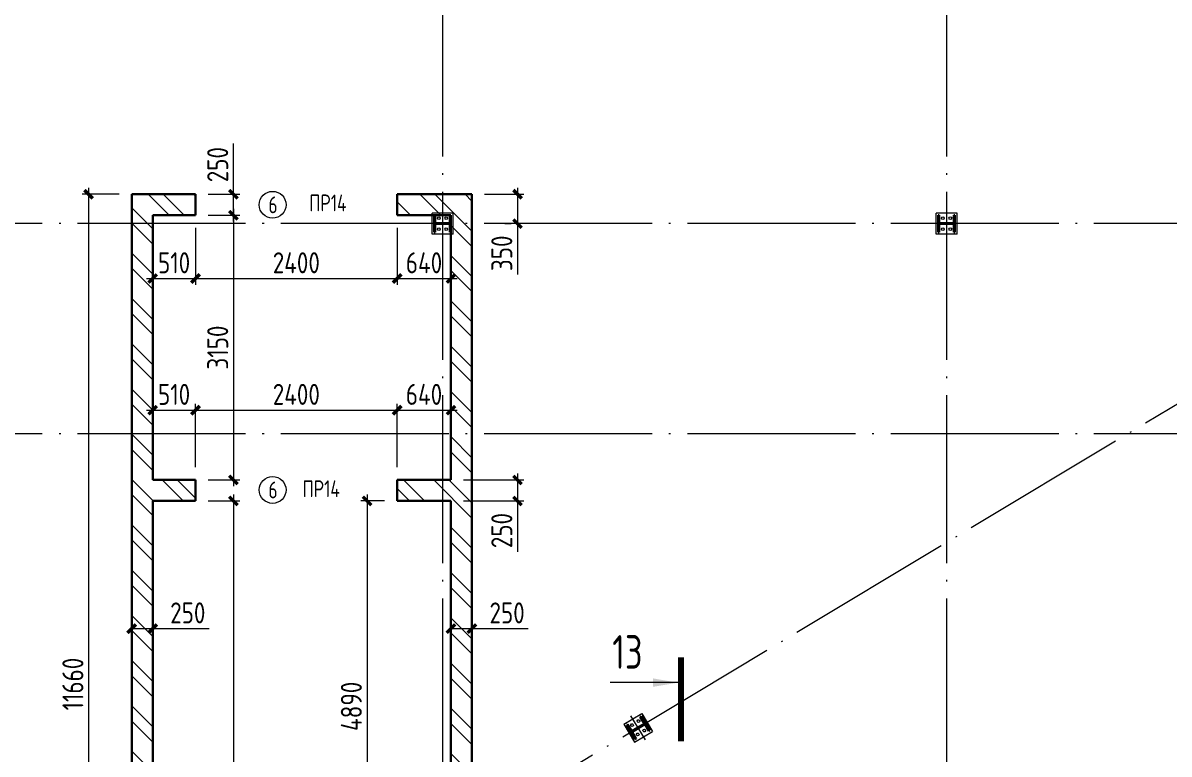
# Model space of a CAD drawing. Extents: x -965262 to 1142518, y -357520 to 71675.
# Drawn here: x 639546 to 653190, y -220676 to -211974 of the extents above; entities that cross this region are included whole.
import ezdxf

# ---------------------------------------------------------------- set-up
doc = ezdxf.new("R2010")
doc.units = 0
doc.header["$LTSCALE"] = 10
doc.linetypes.add('DOTE', pattern=[2.42, 2, -0.2, 0.02, -0.2])
doc.layers.get('0').update_dxf_attribs({"linetype": 'CONTINUOUS', "lineweight": 30})
doc.layers.get('Defpoints').update_dxf_attribs({"linetype": 'CONTINUOUS'})
doc.layers.add('DOTE', color=7, linetype='DOTE', lineweight=9)
doc.styles.add('GOST 2.304', font='isocpeur.ttf', dxfattribs={"width": 0.75, "height": 250})
doc.styles.get("Standard").update_dxf_attribs({"font": 'isocpeur.ttf', "height": 300})
doc.styles.add('ГОСТ 2м', font='isocpeur.ttf', dxfattribs={"width": 0.8, "height": 250})
doc.dimstyles.new('ГОСТ 2м', dxfattribs={"dimtxt": 250, "dimasz": 100, "dimexe": 75, "dimexo": 150, "dimgap": 62.5, "dimtad": 1, "dimdec": 0, "dimtxsty": 'ГОСТ 2м', "dimblk": 'ARCHTICK', "dimcen": 150, "dimdle": 75, "dimclrd": 256, "dimclre": 256, "dimclrt": 256, "dimadec": 0, "dimazin": 0, "dimtfac": 1, "dimtdec": 0, "dimtmove": 0, "dimatfit": 3, "dimldrblk": 'OBLIQUE', "dimfxl": 1, "dimlwd": 15, "dimlwe": 15, "dimarcsym": 0})

# ---------------------------------------------------------------- blocks, each defined once
blk = doc.blocks.new('MC2')
at = {"lineweight": 15}
for p, q in [((68127, 41566), (68127, 39900)), ((69794, 41566), (68127, 41566)), ((69794, 41566), (69794, 39900)), ((69794, 39900), (68127, 39900))]:
    blk.add_line(p, q, dxfattribs=at)
for p, q in [((69627, 41400), (68294, 41400)), ((68294, 41400), (68294, 41320)), ((68934, 41320), (68294, 41320)), ((68934, 41320), (68934, 40146)), ((69627, 41320), (68987, 41320)), ((68987, 41320), (68987, 40146)), ((69627, 41400), (69627, 41320)), ((68934, 40146), (68294, 40146)), ((68294, 40146), (68294, 40066)), ((69627, 40066), (68294, 40066)), ((69627, 40146), (68987, 40146)), ((69627, 40146), (69627, 40066))]:
    blk.add_line(p, q)
for centre in [(68527, 41033), (69394, 41033), (68527, 40433), (69394, 40433)]:
    blk.add_circle(centre, 107, dxfattribs=at)
blk = doc.blocks.new('_ArchTick')
at = {"color": 0, "linetype": 'ByBlock', "lineweight": 0, "const_width": 0.4}
blk.add_lwpolyline([(-0.5, -0.5), (0.5, 0.5)], dxfattribs=at)
blk = doc.blocks.new('*D509')
at = {"lineweight": 15, "transparency": 16777216}
for p, q in [((641091, -214413), (641091, -215091)), ((641601, -214413), (641601, -215091)), ((641016, -215016), (641676, -215016))]:
    blk.add_line(p, q, dxfattribs=at)
at = {"layer": 'Defpoints', "color": 0, "lineweight": 15, "transparency": 16777216}
for p in [(641091, -214263, 1808), (641601, -214263, 1808), (641601, -215016)]:
    blk.add_point(p, dxfattribs=at)
at = {"lineweight": 15, "transparency": 16777216, "xscale": 100, "yscale": 100, "zscale": 100, "rotation": 180}
blk.add_blockref('_ArchTick', (641091, -215016), dxfattribs=at)
at = {"lineweight": 15, "transparency": 16777216, "xscale": 100, "yscale": 100, "zscale": 100}
blk.add_blockref('_ArchTick', (641601, -215016), dxfattribs=at)
at = {"lineweight": 15, "transparency": 16777216, "insert": (641346, -214829), "char_height": 250, "attachment_point": 5, "style": 'ГОСТ 2м'}
blk.add_mtext('510', dxfattribs=at)
blk = doc.blocks.new('_Oblique')
at = {"color": 0, "linetype": 'ByBlock', "lineweight": -2}
blk.add_line((-0.5, -0.5), (0.5, 0.5), dxfattribs=at)
blk = doc.blocks.new('*D510')
at = {"lineweight": 15, "transparency": 16777216}
for p, q in [((641601, -214413), (641601, -215091)), ((644001, -214413), (644001, -215091)), ((641526, -215016), (644076, -215016))]:
    blk.add_line(p, q, dxfattribs=at)
at = {"layer": 'Defpoints', "color": 0, "lineweight": 15, "transparency": 16777216}
for p in [(641601, -214263, 1808), (644001, -214263, 1808), (644001, -215016)]:
    blk.add_point(p, dxfattribs=at)
at = {"lineweight": 15, "transparency": 16777216, "xscale": 100, "yscale": 100, "zscale": 100, "rotation": 180}
blk.add_blockref('_ArchTick', (641601, -215016), dxfattribs=at)
at = {"lineweight": 15, "transparency": 16777216, "xscale": 100, "yscale": 100, "zscale": 100}
blk.add_blockref('_ArchTick', (644001, -215016), dxfattribs=at)
at = {"lineweight": 15, "transparency": 16777216, "insert": (642801, -214829), "char_height": 250, "attachment_point": 5, "style": 'ГОСТ 2м'}
blk.add_mtext('2400', dxfattribs=at)
blk = doc.blocks.new('*D511')
at = {"lineweight": 15, "transparency": 16777216}
for p, q in [((644001, -214413), (644001, -215091)), ((644641, -214413), (644641, -215091)), ((643926, -215016), (644716, -215016))]:
    blk.add_line(p, q, dxfattribs=at)
at = {"layer": 'Defpoints', "color": 0, "lineweight": 15, "transparency": 16777216}
for p in [(644001, -214263, 1808), (644641, -214263, 1808), (644641, -215016)]:
    blk.add_point(p, dxfattribs=at)
at = {"lineweight": 15, "transparency": 16777216, "xscale": 100, "yscale": 100, "zscale": 100, "rotation": 180}
blk.add_blockref('_ArchTick', (644001, -215016), dxfattribs=at)
at = {"lineweight": 15, "transparency": 16777216, "xscale": 100, "yscale": 100, "zscale": 100}
blk.add_blockref('_ArchTick', (644641, -215016), dxfattribs=at)
at = {"lineweight": 15, "transparency": 16777216, "insert": (644321, -214829), "char_height": 250, "attachment_point": 5, "style": 'ГОСТ 2м'}
blk.add_mtext('640', dxfattribs=at)
blk = doc.blocks.new('*D512')
at = {"lineweight": 15, "transparency": 16777216}
for p, q in [((642052, -214013), (642052, -213408)), ((641751, -214013), (642127, -214013)), ((642052, -214338), (642052, -214013)), ((641751, -214263), (642127, -214263))]:
    blk.add_line(p, q, dxfattribs=at)
at = {"layer": 'Defpoints', "color": 0, "lineweight": 15, "transparency": 16777216}
for p in [(641601, -214013, 1808), (642052, -214013), (641601, -214263, 1808)]:
    blk.add_point(p, dxfattribs=at)
at = {"lineweight": 15, "transparency": 16777216, "xscale": 100, "yscale": 100, "zscale": 100}
for p, rotation in [((642052, -214013), 90), ((642052, -214263), 270)]:
    blk.add_blockref('_ArchTick', p, dxfattribs=dict(at, rotation=rotation))
at = {"lineweight": 15, "transparency": 16777216, "insert": (641865, -213661), "char_height": 250, "attachment_point": 5, "rotation": 90, "style": 'ГОСТ 2м'}
blk.add_mtext('250', dxfattribs=at)
blk = doc.blocks.new('*D513')
at = {"lineweight": 15, "transparency": 16777216}
for p, q in [((641091, -217263), (641091, -216508)), ((641601, -217263), (641601, -216508)), ((641016, -216583), (641676, -216583))]:
    blk.add_line(p, q, dxfattribs=at)
at = {"layer": 'Defpoints', "color": 0, "lineweight": 15, "transparency": 16777216}
for p in [(641601, -216583), (641091, -217413, 1808), (641601, -217413, 1808)]:
    blk.add_point(p, dxfattribs=at)
at = {"lineweight": 15, "transparency": 16777216, "xscale": 100, "yscale": 100, "zscale": 100, "rotation": 180}
blk.add_blockref('_ArchTick', (641091, -216583), dxfattribs=at)
at = {"lineweight": 15, "transparency": 16777216, "xscale": 100, "yscale": 100, "zscale": 100}
blk.add_blockref('_ArchTick', (641601, -216583), dxfattribs=at)
at = {"lineweight": 15, "transparency": 16777216, "insert": (641346, -216395), "char_height": 250, "attachment_point": 5, "style": 'ГОСТ 2м'}
blk.add_mtext('510', dxfattribs=at)
blk = doc.blocks.new('*D514')
at = {"lineweight": 15, "transparency": 16777216}
for p, q in [((641601, -217263), (641601, -216508)), ((644001, -217263), (644001, -216508)), ((641526, -216583), (644076, -216583))]:
    blk.add_line(p, q, dxfattribs=at)
at = {"layer": 'Defpoints', "color": 0, "lineweight": 15, "transparency": 16777216}
for p in [(644001, -216583), (641601, -217413, 1808), (644001, -217413, 1808)]:
    blk.add_point(p, dxfattribs=at)
at = {"lineweight": 15, "transparency": 16777216, "xscale": 100, "yscale": 100, "zscale": 100, "rotation": 180}
blk.add_blockref('_ArchTick', (641601, -216583), dxfattribs=at)
at = {"lineweight": 15, "transparency": 16777216, "xscale": 100, "yscale": 100, "zscale": 100}
blk.add_blockref('_ArchTick', (644001, -216583), dxfattribs=at)
at = {"lineweight": 15, "transparency": 16777216, "insert": (642801, -216395), "char_height": 250, "attachment_point": 5, "style": 'ГОСТ 2м'}
blk.add_mtext('2400', dxfattribs=at)
blk = doc.blocks.new('*D515')
at = {"lineweight": 15, "transparency": 16777216}
for p, q in [((644001, -217263), (644001, -216508)), ((644641, -217263), (644641, -216508)), ((643926, -216583), (644716, -216583))]:
    blk.add_line(p, q, dxfattribs=at)
at = {"layer": 'Defpoints', "color": 0, "lineweight": 15, "transparency": 16777216}
for p in [(644641, -216583), (644001, -217413, 1808), (644641, -217413, 1808)]:
    blk.add_point(p, dxfattribs=at)
at = {"lineweight": 15, "transparency": 16777216, "xscale": 100, "yscale": 100, "zscale": 100, "rotation": 180}
blk.add_blockref('_ArchTick', (644001, -216583), dxfattribs=at)
at = {"lineweight": 15, "transparency": 16777216, "xscale": 100, "yscale": 100, "zscale": 100}
blk.add_blockref('_ArchTick', (644641, -216583), dxfattribs=at)
at = {"lineweight": 15, "transparency": 16777216, "insert": (644321, -216395), "char_height": 250, "attachment_point": 5, "style": 'ГОСТ 2м'}
blk.add_mtext('640', dxfattribs=at)
blk = doc.blocks.new('*D516')
at = {"lineweight": 15, "transparency": 16777216}
for p, q in [((642052, -214188), (642052, -217488)), ((641751, -214263), (642127, -214263)), ((641751, -217413), (642127, -217413))]:
    blk.add_line(p, q, dxfattribs=at)
at = {"layer": 'Defpoints', "color": 0, "lineweight": 15, "transparency": 16777216}
for p in [(641601, -214263, 1808), (641601, -217413, 1808), (642052, -217413)]:
    blk.add_point(p, dxfattribs=at)
at = {"lineweight": 15, "transparency": 16777216, "xscale": 100, "yscale": 100, "zscale": 100}
for p, rotation in [((642052, -214263), 90), ((642052, -217413), 270)]:
    blk.add_blockref('_ArchTick', p, dxfattribs=dict(at, rotation=rotation))
at = {"lineweight": 15, "transparency": 16777216, "insert": (641865, -215838), "char_height": 250, "attachment_point": 5, "rotation": 90, "style": 'ГОСТ 2м'}
blk.add_mtext('3150', dxfattribs=at)
blk = doc.blocks.new('*D517')
at = {"lineweight": 15, "transparency": 16777216}
for p, q in [((642052, -217588), (642052, -225748)), ((641751, -217663), (642127, -217663)), ((641902, -225673), (641977, -225673))]:
    blk.add_line(p, q, dxfattribs=at)
at = {"layer": 'Defpoints', "color": 0, "lineweight": 15, "transparency": 16777216}
for p in [(641601, -217663, 1808), (642052, -225673), (642052, -225673)]:
    blk.add_point(p, dxfattribs=at)
at = {"lineweight": 15, "transparency": 16777216, "xscale": 100, "yscale": 100, "zscale": 100}
for p, rotation in [((642052, -217663), 90), ((642052, -225673), 270)]:
    blk.add_blockref('_ArchTick', p, dxfattribs=dict(at, rotation=rotation))
at = {"lineweight": 15, "transparency": 16777216, "insert": (641865, -221668), "char_height": 250, "attachment_point": 5, "rotation": 90, "style": 'ГОСТ 2м'}
blk.add_mtext('8010', dxfattribs=at)
blk = doc.blocks.new('*D289')
at = {"lineweight": 15, "transparency": 16777216}
for p, q in [((640841, -219033), (640841, -219108)), ((641091, -219033), (641091, -219108)), ((640841, -219183), (641166, -219183)), ((641091, -219183), (641762, -219183))]:
    blk.add_line(p, q, dxfattribs=at)
at = {"layer": 'Defpoints', "color": 0, "lineweight": 15, "transparency": 16777216}
for p in [(640841, -219183), (640841, -219183), (641091, -219183)]:
    blk.add_point(p, dxfattribs=at)
at = {"lineweight": 15, "transparency": 16777216, "xscale": 100, "yscale": 100, "zscale": 100, "rotation": 180}
blk.add_blockref('_ArchTick', (640841, -219183), dxfattribs=at)
at = {"lineweight": 15, "transparency": 16777216, "xscale": 100, "yscale": 100, "zscale": 100}
blk.add_blockref('_ArchTick', (641091, -219183), dxfattribs=at)
at = {"lineweight": 15, "transparency": 16777216, "insert": (641509, -218996), "char_height": 250, "attachment_point": 5, "style": 'ГОСТ 2м'}
blk.add_mtext('250', dxfattribs=at)
blk = doc.blocks.new('*D518')
at = {"lineweight": 15, "transparency": 16777216}
for p, q in [((645041, -214013), (645509, -214013)), ((645434, -213938), (645434, -214363)), ((645284, -214363), (645359, -214363)), ((645434, -214363), (645434, -214968))]:
    blk.add_line(p, q, dxfattribs=at)
at = {"layer": 'Defpoints', "color": 0, "lineweight": 15, "transparency": 16777216}
for p in [(644891, -214013, 1808), (645434, -214363), (645434, -214363)]:
    blk.add_point(p, dxfattribs=at)
at = {"lineweight": 15, "transparency": 16777216, "xscale": 100, "yscale": 100, "zscale": 100}
for p, rotation in [((645434, -214013), 90), ((645434, -214363), 270)]:
    blk.add_blockref('_ArchTick', p, dxfattribs=dict(at, rotation=rotation))
at = {"lineweight": 15, "transparency": 16777216, "insert": (645247, -214716), "char_height": 250, "attachment_point": 5, "rotation": 90, "style": 'ГОСТ 2м'}
blk.add_mtext('350', dxfattribs=at)
blk = doc.blocks.new('*D290')
at = {"lineweight": 15, "transparency": 16777216}
for p, q in [((644641, -219033), (644641, -219108)), ((644891, -219033), (644891, -219108)), ((644641, -219183), (644966, -219183)), ((644891, -219183), (645562, -219183))]:
    blk.add_line(p, q, dxfattribs=at)
at = {"layer": 'Defpoints', "color": 0, "lineweight": 15, "transparency": 16777216}
for p in [(644641, -219183), (644641, -219183), (644891, -219183)]:
    blk.add_point(p, dxfattribs=at)
at = {"lineweight": 15, "transparency": 16777216, "xscale": 100, "yscale": 100, "zscale": 100, "rotation": 180}
blk.add_blockref('_ArchTick', (644641, -219183), dxfattribs=at)
at = {"lineweight": 15, "transparency": 16777216, "xscale": 100, "yscale": 100, "zscale": 100}
blk.add_blockref('_ArchTick', (644891, -219183), dxfattribs=at)
at = {"lineweight": 15, "transparency": 16777216, "insert": (645310, -218996), "char_height": 250, "attachment_point": 5, "style": 'ГОСТ 2м'}
blk.add_mtext('250', dxfattribs=at)
blk = doc.blocks.new('*D519')
at = {"lineweight": 15, "transparency": 16777216}
for p, q in [((643643, -217588), (643643, -222628)), ((643851, -217663), (643568, -217663)), ((644491, -222553), (643568, -222553))]:
    blk.add_line(p, q, dxfattribs=at)
at = {"layer": 'Defpoints', "color": 0, "lineweight": 15, "transparency": 16777216}
for p in [(644001, -217663, 1808), (643643, -222553), (644641, -222553, 1808)]:
    blk.add_point(p, dxfattribs=at)
at = {"lineweight": 15, "transparency": 16777216, "xscale": 100, "yscale": 100, "zscale": 100}
for p, rotation in [((643643, -217663), 90), ((643643, -222553), 270)]:
    blk.add_blockref('_ArchTick', p, dxfattribs=dict(at, rotation=rotation))
at = {"lineweight": 15, "transparency": 16777216, "insert": (643456, -220108), "char_height": 250, "attachment_point": 5, "rotation": 90, "style": 'ГОСТ 2м'}
blk.add_mtext('4890', dxfattribs=at)
blk = doc.blocks.new('*D520')
at = {"lineweight": 15, "transparency": 16777216}
for p, q in [((640691, -214013), (640253, -214013)), ((640328, -213938), (640328, -225748)), ((640178, -225673), (640253, -225673))]:
    blk.add_line(p, q, dxfattribs=at)
at = {"layer": 'Defpoints', "color": 0, "lineweight": 15, "transparency": 16777216}
for p in [(640841, -214013, 1808), (640328, -225673), (640328, -225673)]:
    blk.add_point(p, dxfattribs=at)
at = {"lineweight": 15, "transparency": 16777216, "xscale": 100, "yscale": 100, "zscale": 100}
for p, rotation in [((640328, -214013), 90), ((640328, -225673), 270)]:
    blk.add_blockref('_ArchTick', p, dxfattribs=dict(at, rotation=rotation))
at = {"lineweight": 15, "transparency": 16777216, "insert": (640141, -219843), "char_height": 250, "attachment_point": 5, "rotation": 90, "style": 'ГОСТ 2м'}
blk.add_mtext('11660', dxfattribs=at)
blk = doc.blocks.new('*D528')
at = {"lineweight": 15, "transparency": 16777216}
for p, q in [((645434, -217338), (645434, -217663)), ((644791, -217413), (645509, -217413)), ((644791, -217663), (645509, -217663)), ((645434, -217663), (645434, -218268))]:
    blk.add_line(p, q, dxfattribs=at)
at = {"layer": 'Defpoints', "color": 0, "lineweight": 15, "transparency": 16777216}
for p in [(644641, -217413, 1808), (644641, -217663, 1808), (645434, -217663)]:
    blk.add_point(p, dxfattribs=at)
at = {"lineweight": 15, "transparency": 16777216, "xscale": 100, "yscale": 100, "zscale": 100}
for p, rotation in [((645434, -217413), 90), ((645434, -217663), 270)]:
    blk.add_blockref('_ArchTick', p, dxfattribs=dict(at, rotation=rotation))
at = {"lineweight": 15, "transparency": 16777216, "insert": (645247, -218016), "char_height": 250, "attachment_point": 5, "rotation": 90, "style": 'ГОСТ 2м'}
blk.add_mtext('250', dxfattribs=at)

msp = doc.modelspace()

# ---------------------------------------------------------------- hatches: boundary and pattern name
at = {"lineweight": 15}
h = msp.add_hatch(dxfattribs=at)
h.set_pattern_fill('ANSI32', color=1, scale=40, angle=90)
h.set_pattern_definition([(135, (726689.56, -329300.55), (-269.4077, -269.4077), []), (135, (726689.56, -329120.94), (-269.4077, -269.4077), [])])
h.paths.add_polyline_path([(641091.2, -217663.1), (641601.2, -217663.1), (641601.2, -217413.1), (641091.2, -217413.1), (641091.2, -214263.1), (641601.2, -214263.1), (641601.2, -214013.1), (640841.2, -214013.1), (640841.2, -225673.1), (640841.2, -225673.1), (641091.2, -225673.1)])
h.paths.add_polyline_path([(644641.3, -222553.2), (644891.1, -222553.2), (644891.1, -222163.1), (647711.2, -222163.1), (647711.2, -222553.1), (647961.2, -222553.1), (647961.2, -221913), (644891.4, -221913.1), (644891.1, -214013.1), (644001.1, -214013.1), (644001.1, -214263.1), (644641.2, -214263.1), (644641.1, -217413.1), (644001.1, -217413.1), (644001.1, -217663.1), (644641.3, -217663.1)])
h.paths.add_polyline_path([(644641.1, -225673.1), (644641.1, -225673.1), (644891.1, -225673.1), (644891.1, -224953), (644641.1, -224953.1)])
h.paths.add_polyline_path([(647961.2, -224953), (647711.2, -224953.1), (647711.2, -225673.1), (647711.2, -225673.1), (647961.2, -225673.1)])

# ---------------------------------------------------------------- linework, layer by layer
at = {"color": 1}
for p, q in [((640841.2, -225673.1, 11610.3), (640841.2, -214013.1, 11610.3)), ((640841.2, -214013.1, 11610.3), (641601.2, -214013.1, 11610.3)), ((641601.2, -214013.1, 11610.3), (641601.2, -214263.1, 11610.3)), ((644001.1, -214263.1, 11610.3), (644001.1, -214013.1, 11610.3)), ((644001.1, -214013.1, 11610.3), (644891.1, -214013.1, 11610.3)), ((644891.1, -214013.1, 11610.3), (644891.4, -221913.1, 11610.3)), ((641601.2, -214263.1, 11610.3), (641091.2, -214263.1, 11610.3)), ((641091.2, -214263.1, 11610.3), (641091.2, -217413.1, 11610.3)), ((644641.2, -214263.1, 11610.3), (644001.1, -214263.1, 11610.3)), ((644001.1, -214263.1, 11610.3), (644001.1, -214263.1, 11610.3)), ((644641.1, -217413.1, 11610.3), (644641.2, -214263.1, 11610.3)), ((641091.2, -217413.1, 11610.3), (641601.2, -217413.1, 11610.3)), ((641601.2, -217413.1, 11610.3), (641601.2, -217663.1, 11610.3)), ((644001.1, -217663.1, 11610.3), (644001.1, -217413.1, 11610.3)), ((644001.1, -217413.1, 11610.3), (644641.1, -217413.1, 11610.3)), ((641601.2, -217663.1, 11610.3), (641091.2, -217663.1, 11610.3)), ((641091.2, -217663.1, 11610.3), (641091.2, -225673.1, 11610.3)), ((644641.3, -217663.1, 11610.3), (644001.1, -217663.1, 11610.3)), ((644641.3, -222553.2, 11610.3), (644641.3, -217663.1, 11610.3))]:
    msp.add_line(p, q, dxfattribs=at)
at = {"color": 5, "lineweight": 15, "ltscale": 100}
msp.add_line((647346.1, -219825.7, 8350.5), (646536.1, -219825.7, 8350.5), dxfattribs=at)
at = {"lineweight": 15}
for p, q in [((646699.2, -220320.3, 11610.3), (646913.5, -220191.6, 11610.3)), ((646913.5, -220191.6, 11610.3), (647042.2, -220405.9, 11610.3)), ((646699.2, -220320.3, 11610.3), (646827.8, -220534.6, 11610.3)), ((646827.8, -220534.6, 11610.3), (647042.2, -220405.9, 11610.3))]:
    msp.add_line(p, q, dxfattribs=at)
for p, q in [((646733.5, -220328.8, 11610.3), (646743.8, -220322.6, 11610.3)), ((646733.5, -220328.8, 11610.3), (646836.4, -220500.3, 11610.3)), ((646743.8, -220322.6, 11610.3), (646793.2, -220405, 11610.3)), ((646793.2, -220405, 11610.3), (646944.1, -220314.4, 11610.3)), ((646797.3, -220411.8, 11610.3), (646948.2, -220321.2, 11610.3)), ((646894.7, -220232.1, 11610.3), (646905, -220225.9, 11610.3)), ((646894.7, -220232.1, 11610.3), (646944.1, -220314.4, 11610.3)), ((646905, -220225.9, 11610.3), (647007.9, -220397.4, 11610.3)), ((646948.2, -220321.2, 11610.3), (646997.6, -220403.5, 11610.3)), ((646797.3, -220411.8, 11610.3), (646846.7, -220494.1, 11610.3)), ((646997.6, -220403.5, 11610.3), (647007.9, -220397.4, 11610.3)), ((646836.4, -220500.3, 11610.3), (646846.7, -220494.1, 11610.3))]:
    msp.add_line(p, q)
at = {"color": 5, "lineweight": 15, "ltscale": 100, "const_width": 70, "elevation": 8350.5}
msp.add_lwpolyline([(647381.1, -219525.7), (647381.1, -220525.7)], dxfattribs=at)
at = {"lineweight": 15}
for centre in [(642518.2, -214138.9, 9801.8), (642518.2, -217532.5, 9801.8)]:
    msp.add_circle(centre, 160, dxfattribs=at)
for centre in [(646798.6, -220330.5, 11610.3), (646875.8, -220284.2, 11610.3), (646865.6, -220442, 11610.3), (646942.7, -220395.7, 11610.3)]:
    msp.add_ellipse(centre, major_axis=(11.3, 11.3), ratio=1, start_param=1.3260197, end_param=7.609205, dxfattribs=at)
at = {"color": 5, "lineweight": 15, "ltscale": 100}
msp.add_solid([(647346.1, -219825.7, 8350.5), (647045.7, -219876, 8350.5), (647045.7, -219775.4, 8350.5)], dxfattribs=at)
at = {"layer": 'DOTE', "ltscale": 100, "extrusion": (0, -1, 0)}
for p, q in [((644541.2, -187363.4, 8350.5), (644541.2, -228848.4, 8350.5)), ((650541.2, -187363.4, 8350.5), (650541.2, -228848.4, 8350.5))]:
    msp.add_line(p, q, dxfattribs=at)
at = {"layer": 'DOTE', "ltscale": 100}
for p, q in [((688176.2, -214363.1, 10706.1), (635608.9, -214363.1, 8346.5)), ((656700.3, -214462.6, 11716.6), (638341.1, -225483.2, 8313.5)), ((688176.2, -216863.1, 10706.1), (635608.9, -216863.1, 8350.5)), ((646956.7, -220506.5, 11610.3), (646784.6, -220219.7, 11610.3)), ((646956.7, -220506.5, 11610.3), (646784.6, -220219.7, 11610.3))]:
    msp.add_line(p, q, dxfattribs=at)

# ---------------------------------------------------------------- block references
at = {"lineweight": 15, "xscale": 0.1500000000232831, "yscale": 0.1500000000232831, "zscale": 0.1500000000232831, "rotation": 270}
for p in [(638431.2, -204019, 9801.8), (644431.4, -204019, 9801.8)]:
    msp.add_blockref('MC2', p, dxfattribs=at)

# ---------------------------------------------------------------- texts
at = {"color": 4, "lineweight": 15, "width": 0.75}
for s, p in [('6', (642469.1, -214239.5, 9801.8)), ('ПР14', (642954.6, -214216.4, 6899.2)), ('6', (642469.1, -217633.1, 9801.8)), ('ПР14', (642875.1, -217618.3, 6899.2))]:
    msp.add_text(s, height=200, dxfattribs=at).set_placement(p)
at = {"color": 5, "lineweight": 15, "ltscale": 100, "style": 'GOST 2.304', "width": 0.75}
msp.add_text('13', height=400, dxfattribs=at).set_placement((646561.8, -219660.1, 8350.5))

# ---------------------------------------------------------------- dimensions: what is measured, and where the dimension line sits
at = {"color": 1, "lineweight": 15}
dim = msp.add_linear_dim(base=(642052.4, -214013.1, 9801.8), p1=(641601.2, -214263.1, 11610.3), p2=(641601.2, -214013.1, 11610.3), angle=90, dimstyle='ГОСТ 2м', dxfattribs=at)
dim.commit()
dim.dimension.update_dxf_attribs({"geometry": '*D512', "text_midpoint": (641864.9, -213660.6, 9801.8)})
at = {"lineweight": 15}
for base, p1, p2, picture, middle in [((640328, -225673.1, 9801.8), (640841.2, -214013.1, 11610.3), (640328, -225673.1, 9801.8), '*D520', (640140.5, -219843.1, 9801.8)), ((645434.5, -214363.1, 9801.8), (644891.1, -214013.1, 11610.3), (645434.5, -214363.1, 9801.8), '*D518', (645247, -214715.6, 9801.8)), ((642052.4, -217413.1, 9801.8), (641601.2, -214263.1, 11610.3), (641601.2, -217413.1, 11610.3), '*D516', (641864.9, -215838.1, 9801.8)), ((645434.5, -217663.1, 9801.8), (644641.1, -217413.1, 11610.3), (644641.3, -217663.1, 11610.3), '*D528', (645247, -218015.6, 9801.8)), ((642052.4, -225673.1, 9801.8), (641601.2, -217663.1, 11610.3), (642052.4, -225673.1, 9801.8), '*D517', (641864.9, -221668.1, 9801.8)), ((643643.4, -222553.2, 9801.8), (644001.1, -217663.1, 11610.3), (644641.3, -222553.2, 11610.3), '*D519', (643455.9, -220108.1, 9801.8))]:
    dim = msp.add_linear_dim(base=base, p1=p1, p2=p2, angle=90, dimstyle='ГОСТ 2м', dxfattribs=at)
    dim.commit()
    dim.dimension.update_dxf_attribs({"geometry": picture, "text_midpoint": middle})
at = {"color": 1, "lineweight": 15}
for base, p1, p2, picture, middle in [((641601.2, -215016.4, 9801.8), (641091.2, -214263.1, 11610.3), (641601.2, -214263.1, 11610.3), '*D509', (641346.2, -214828.9, 9801.8)), ((644001.1, -215016.4, 9801.8), (641601.2, -214263.1, 11610.3), (644001.1, -214263.1, 11610.3), '*D510', (642801.1, -214828.9, 9801.8)), ((644641.2, -215016.4, 9801.8), (644001.1, -214263.1, 11610.3), (644641.2, -214263.1, 11610.3), '*D511', (644321.1, -214828.9, 9801.8)), ((641601.2, -216582.7, 9801.8), (641091.2, -217413.1, 11610.3), (641601.2, -217413.1, 11610.3), '*D513', (641346.2, -216395.2, 9801.8))]:
    dim = msp.add_linear_dim(base=base, p1=p1, p2=p2, dimstyle='ГОСТ 2м', dxfattribs=at)
    dim.commit()
    dim.dimension.update_dxf_attribs({"geometry": picture, "text_midpoint": middle})
at = {"lineweight": 15}
for base, p1, p2, picture, middle in [((644001.1, -216582.7, 9801.8), (641601.2, -217413.1, 11610.3), (644001.1, -217413.1, 11610.3), '*D514', (642801.1, -216395.2, 9801.8)), ((644641.1, -216582.7, 9801.8), (644001.1, -217413.1, 11610.3), (644641.1, -217413.1, 11610.3), '*D515', (644321.1, -216395.2, 9801.8))]:
    dim = msp.add_linear_dim(base=base, p1=p1, p2=p2, dimstyle='ГОСТ 2м', dxfattribs=at)
    dim.commit()
    dim.dimension.update_dxf_attribs({"geometry": picture, "text_midpoint": middle})
for base, p1, p2, picture, middle in [((640841.2, -219183.3, 9801.8), (641091.2, -219183.3, 9801.8), (640841.2, -219183.3, 9801.8), '*D289', (641509.4, -219183.3, 9801.8)), ((644641.3, -219183.3, 11610.3), (644891.3, -219183.3, 11610.3), (644641.3, -219183.3, 11610.3), '*D290', (645309.5, -219183.3, 11610.3))]:
    dim = msp.add_linear_dim(base=base, p1=p1, p2=p2, dimstyle='ГОСТ 2м', dxfattribs=at)
    dim.commit()
    dim.dimension.update_dxf_attribs({"geometry": picture, "text_midpoint": middle, "dimtype": 160})

doc.saveas('drawing.dxf')
